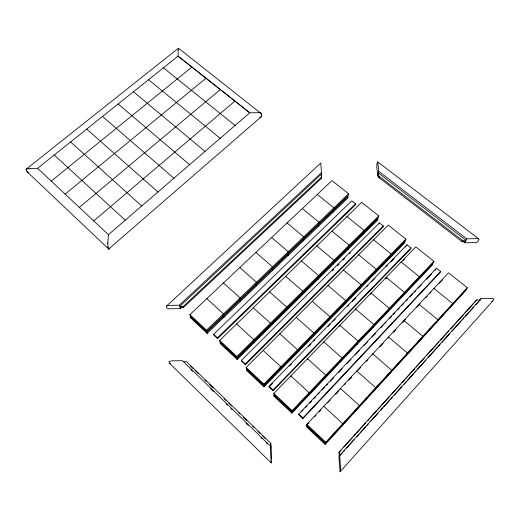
<?xml version="1.0" encoding="UTF-8"?>
<svg xmlns="http://www.w3.org/2000/svg" width="520" height="520" viewBox="0 0 520 520"><rect width="100%" height="100%" fill="white"/><g stroke="black" fill="none" stroke-linecap="round" stroke-linejoin="round"><path stroke-width="0.78" d="M270.439 326.528L270.445 325.344L269.483 324.486M270.445 324.435L270.445 323.239L253.266 307.769M271.135 459.277L270.875 446.55L182.403 360.653L171.444 360.893L168.896 361.647L169.462 363.168L271.245 462.917L270.771 443.255L186.556 361.647L183.508 361.706M270.771 443.255L270.868 447.915M272.454 270.589L272.461 269.236L271.538 268.437M272.474 268.197L272.48 266.832L255.859 252.408M273.065 390.722L273.072 389.974L410.988 247.91L407.024 244.758L269.087 386.237L269.087 386.997L273.065 390.722L410.592 249.002L410.988 247.91M273.839 393.451L273.819 394.413L292.052 411.535L433.335 262.685L433.947 261.293L415.766 246.903L273.839 393.451L292.142 410.631L292.052 411.535M178.256 49.686L178.438 48.198L261.606 113.887M280.767 369.681L280.813 368.641L279.825 367.731M280.846 367.835L280.891 366.782L263.159 350.467M288.061 255.567L288.125 254.176M288.178 253.103L288.243 251.693L271.622 237.542M107.809 242.951L108.03 247.247M178.282 49.062L178.035 56.147L37.583 168.317M286.598 310.486L286.663 309.257L285.708 308.412M286.715 308.302L286.774 307.06L269.594 291.882M107.776 243.38L108.427 234.676L249.775 112.808L178.035 56.141L249.775 112.827L259.597 112.645M290.732 376.942L290.817 375.915L309.12 392.756L308.958 393.718M303.394 240.812L303.511 239.382M303.608 238.27L303.732 236.821L287.111 222.931M302.464 294.736L302.588 293.456L301.632 292.624M302.686 292.468L302.809 291.168L285.63 276.289M297.252 352.82L297.356 351.722M297.44 350.876L297.55 349.765L279.819 333.775M291.889 413.114L291.98 412.224L432.868 263.744L432.257 265.115L291.889 413.114L273.793 396.091L273.806 395.148L291.98 412.224M321.464 172.614L321.328 178.412L183.638 307.3L179.959 307.378L180.303 308.607L169.325 308.783L166.972 308.191L166.296 306.293L320.749 163.04L321.464 172.614L179.355 305.182L168.753 305.422L166.433 306.039M321.328 178.412L321.282 174.233L179.699 306.423L179.355 305.182M318.461 226.317L318.637 224.842M318.773 223.704L318.949 222.209L302.328 208.578M298.786 414.076L298.695 414.759L302.809 418.62L440.135 272.48L440.629 271.44L436.534 268.19L298.786 414.076L302.913 417.944L302.809 418.62M318.045 279.266L318.227 277.94L317.272 277.127M318.37 276.913L318.552 275.574L301.379 260.969M307.327 359.794L307.476 358.716L325.774 375.219L325.546 376.246M313.423 336.271L313.593 335.121M313.722 334.23L313.898 333.067L296.166 317.389M333.268 212.062L333.496 210.555M333.671 209.385L333.905 207.85L317.291 194.467M308.685 395.408L308.841 394.459M333.353 264.069L333.587 262.697M333.775 261.638L334.009 260.253L316.843 245.928M306.657 425.262L306.813 424.404L448.5 272.812L467.318 287.703L466.563 289.016L325.579 443.034L306.657 425.262L308.841 422.923M348.595 193.739L348.316 195.312L206.726 331.377L190.203 315.848L189.891 314.632L331.994 180.596L348.595 193.739L206.479 330.207L206.726 331.377M323.609 342.979L323.817 341.841L342.108 358.013L341.822 359.099M329.303 320.028L329.531 318.825M329.706 317.896L329.94 316.673L312.214 301.301M355.498 203.847L355.264 205.03L217.575 338.683L213.844 335.185L213.675 334.301L351.76 200.876L355.498 203.847L217.419 337.805L217.575 338.683M348.394 249.139L348.679 247.728M348.901 246.636L349.2 245.206L332.039 231.147M109.213 248.664L108.882 249.203L27.144 171.808M325.156 378.04L325.377 377.026M339.586 326.469L339.859 325.28L358.137 341.133L357.793 342.277M344.89 304.077L345.176 302.829M345.397 301.86L345.69 300.586L327.977 285.512M363.168 234.475L363.506 233.019L362.55 232.252M363.772 231.894L364.117 230.419L346.964 216.619M377.689 175.832L378.749 171.359L377.975 163.742C377.5 158.62 376.266 166.907 376.928 168.266L377.689 175.832L379.613 177.307M465.439 241.384L461.857 241.462L378.365 177.164L378.365 172.984L465.998 240.272L462.404 240.35L378.657 175.929M378.775 215.897L378.378 217.406L236.99 357.611L219.889 341.569L219.694 340.431L361.634 202.352L378.775 215.897L236.86 356.525L236.99 357.611M360.204 288.418L360.542 287.118M360.809 286.111L361.153 284.791L343.447 270.003M341.322 360.997L341.601 359.925M355.271 310.271L355.602 309.023L373.867 324.571L373.457 325.767M379.178 224.036L379.483 222.892L383.331 225.947L383.019 227.084L245.375 364.754L241.52 361.147L241.436 360.321L379.483 222.892M26.104 169.832L26.553 168.909L28.814 168.506M340.145 389.415L340.431 388.44L359.411 405.554L359.047 406.478M375.238 273.033L375.629 271.687M375.934 270.647L376.337 269.282L358.644 254.774M325.175 444.418L325.403 443.638L465.991 290.017L325.175 444.418L306.391 426.751L306.54 425.913L325.403 443.638M325.579 443.034L325.812 442.247L467.318 287.703M370.669 294.359L371.059 293.072L389.304 308.315L388.843 309.556M357.182 344.272L357.526 343.148M390.007 257.927L390.449 256.536M390.793 255.457L391.248 254.053L373.575 239.811M372.756 327.853L373.152 326.677M405.893 239.089L405.392 240.539L263.933 385.119L246.279 368.531L246.181 367.484L388.238 225.114L405.893 239.089L263.913 384.131L263.933 385.119M341.952 426.075L342.251 425.23M342.478 424.574L342.778 423.722L323.784 406.244M407.024 244.758L405.503 247.019M388.037 311.74L388.492 310.512M372.365 354.933L372.775 353.834L391.716 370.266L391.235 371.312M339.228 456.632L339.19 451.951L476.554 299.969L480.285 299.891L481.091 298.61L491.803 298.402L493.942 298.928L492.759 301.002L340.08 471.803L338.943 457.366L339.742 455.332L481.091 298.61M358.41 408.09L358.768 407.179M403.046 295.919L403.553 294.639M403.943 293.651L404.456 292.351L386.23 277.401L385.794 278.74L386.893 277.602M388.024 338.175L388.486 337.019L407.413 353.125L406.868 354.231M417.781 280.377L418.34 279.052M418.769 278.025L419.334 276.686L401.135 262.015M403.39 321.724L403.91 320.515L422.812 336.31L422.214 337.467M374.55 390.449L374.966 389.48M375.297 388.726L375.719 387.738L356.759 370.968M340.08 471.803L340.561 468.897L339.742 455.332M418.476 305.578L419.049 304.324L437.925 319.807L437.268 321.016M436.534 268.19L434.941 270.419M390.384 373.139L390.858 372.112M461.857 241.462L462.404 240.35M405.918 356.161L406.451 355.075M464.724 242.821L466.719 238.823L476.093 238.615C481.806 237.549 477.464 244.03 473.993 242.613L464.724 242.821L462.163 240.844M421.168 339.495L421.753 338.351M436.131 323.141L436.774 321.945M450.821 307.079L451.516 305.832M452.049 304.87L452.757 303.608L433.907 288.425M476.554 299.969L474.857 302.146M261.463 116.545L261.644 116.038M342.173 453.057L339.45 456.072L339.19 451.951M343.259 451.848L344.344 450.645M346.522 448.234L354.133 439.79M356.85 436.774L359.028 434.363M360.113 433.154L365.553 427.128M366.639 425.919L368.271 424.112M370.448 421.7L378.06 413.257M380.776 410.241L382.954 407.829M384.04 406.621L389.474 400.595M390.566 399.386L392.197 397.579M394.368 395.168L401.986 386.724M404.157 384.312L406.874 381.297M407.966 380.088L413.4 374.062M414.492 372.853L416.124 371.046M417.749 369.232L425.906 360.191M428.084 357.779L437.326 347.529M438.412 346.32L440.043 344.513M441.675 342.7L449.832 333.658M452.01 331.247L461.253 320.996M462.339 319.787L463.97 317.98M465.601 316.167L473.759 307.125M475.93 304.714L480.285 299.891M338.969 452.53L341.146 450.119M343.317 447.714L352.56 437.489M353.646 436.287L355.817 433.882M356.909 432.679L365.606 423.053M367.776 420.647L376.474 411.021M378.105 409.221L380.282 406.809M381.368 405.606L390.065 395.987M391.697 394.179L400.394 384.553M402.025 382.753L404.742 379.743M405.828 378.541L414.525 368.914M416.156 367.113L424.307 358.091M426.485 355.68L438.984 341.848M440.615 340.041L448.767 331.019M450.944 328.614L463.444 314.782M464.536 313.579L473.232 303.953M314.841 416.507L315.933 415.337M319.202 411.834L320.84 410.085M327.431 403.026L330.2 400.069M335.725 394.154L338.488 391.196M344.481 384.774L345.566 383.617M348.822 380.133L351.533 377.234M358.059 370.247L360.809 367.302M366.314 361.413L367.965 359.645M379.925 346.84L383.162 343.375M393.51 332.3L395.707 329.947M402.291 322.901L405.541 319.417M416.858 307.314L420.121 303.823M425.607 297.947L427.251 296.186M429.995 293.254L431.087 292.078M439.205 283.387L442.435 279.929M302.913 417.944L440.629 271.44M301.476 411.814L303.147 410.046M305.37 407.693L307.041 405.925M309.822 402.981L311.486 401.213M313.709 398.853L315.939 396.5M318.162 394.141L319.274 392.964M322.056 390.019L324.838 387.069M326.502 385.3L327.613 384.124M330.395 381.179L333.729 377.644M338.735 372.34L342.075 368.81M347.081 363.506L350.974 359.379M355.42 354.666L359.313 350.545M363.76 345.832L367.653 341.705M372.106 336.993L375.44 333.457M381.004 327.567L383.227 325.208M384.891 323.44L386.009 322.264M389.344 318.728L391.567 316.375M393.237 314.606L394.901 312.839M397.683 309.894L399.353 308.126M401.576 305.767L403.8 303.413M406.029 301.054L407.693 299.286M409.916 296.933L412.698 293.982M414.369 292.214L415.48 291.038M418.262 288.093L421.597 284.557M426.601 279.253L431.606 273.956M292.142 410.631L433.947 261.293M403.449 260.5L404.567 259.344M269.087 386.997L272.486 383.507M289.464 366.087L291.733 363.76M308.711 346.34L310.973 344.012M313.807 341.107L314.938 339.95M327.958 326.593L330.219 324.266M333.053 321.36L335.316 319.039M347.769 306.261L348.901 305.097M352.293 301.613L355.693 298.129M367.01 286.514L368.147 285.35M371.54 281.866L374.94 278.382M386.256 266.767L387.387 265.603M391.352 261.541L394.179 258.635M263.952 385.879L405.009 241.65L404.515 243.081L263.978 386.861L246.441 370.37L246.35 369.337L263.952 385.879L263.978 386.861M245.375 364.754L245.297 363.942L383.331 225.947M332.144 270.881L333.866 269.165M337.304 265.74L339.027 264.024M343.044 260.026L344.76 258.31M349.349 253.741L350.5 252.597M237.088 358.443L378.072 218.562L377.683 220.058L237.218 359.509L220.233 343.558L220.038 342.44L237.088 358.443L237.218 359.509M221.917 344.201L222.859 343.278M207.155 333.424L347.822 198.055L348.101 196.508L206.915 332.267L207.155 333.424L190.736 317.98L190.437 316.778L206.915 332.267M180.303 308.607L182.072 306.95M179.699 306.423L183.385 306.351L321.471 177.177M26.156 169.195L178.438 48.204L178.568 48.666M93.73 220.916L234.936 101.081M79.306 207.402L220.35 89.564M65.15 194.136L206.005 78.234M492.759 301.002L491.745 301.496M51.239 181.109L191.906 67.093M26.331 169.052L27.944 168.565M261.047 116.883L259.688 117.319M28.372 168.532L37.577 168.305L108.427 234.676M258.303 112.619L258.739 112.606M259.597 112.665L261.222 113.204M108.758 248.983L261.463 116.565L261.411 113.36M170.313 363.558L169.462 363.168M27.385 172.127L28.178 172.569L27.235 171.971L26.006 169.514M377.572 161.785L478.998 239.083M378.749 171.359L466.719 238.823M163.41 67.821L235.099 125.463M148.551 79.69L220.175 138.327M133.458 91.748L205.01 151.405M118.118 103.994L189.586 164.697M102.531 116.441L173.901 178.224M86.691 129.09L157.95 191.971M239.811 267.547L256.432 282.243L256.477 283.562M255.593 283.751L256.516 284.57L256.568 285.877M70.59 141.953L141.726 205.966M223.47 282.958L240.084 297.94L240.194 299.208M239.356 299.344L240.286 300.183L240.396 301.438M54.223 155.025L125.223 220.194M236.639 323.947L253.812 339.729L253.87 340.866M252.967 340.86L253.922 341.738L253.981 342.869M206.837 298.649L223.438 313.924L223.613 315.146M222.827 315.224L223.75 316.075L223.925 317.284M213.675 334.301L217.419 337.805M241.436 360.321L245.297 363.942M269.087 386.237L273.072 389.974M219.694 340.431L236.86 356.525M189.891 314.632L206.479 330.207M246.181 367.484L263.913 384.131M306.813 424.404L325.812 442.247M190.307 365.859L193.219 368.68M194.974 370.376L198.471 373.769M204.88 379.99L206.635 381.68M209.547 384.507L213.044 387.901M224.12 398.638L226.453 400.901M228.787 403.163L231.699 405.984M238.7 412.769L239.863 413.901M243.36 417.287L246.864 420.68M252.694 426.335L253.858 427.459M257.94 431.418L260.273 433.68M262.6 435.942L265.519 438.763M190.859 369.61L192.602 371.3M210.574 388.759L213.473 391.573M226.226 403.962L227.389 405.087M230.867 408.466L232.024 409.591M245.941 423.111L248.261 425.36M261.014 437.749L262.178 438.874M266.233 442.819L267.397 443.944M108.882 249.203L107.913 246.896M183.385 306.351L183.638 307.3M378.066 174.226L378.365 177.164M271.239 462.904L271.18 460.856"/></g></svg>
